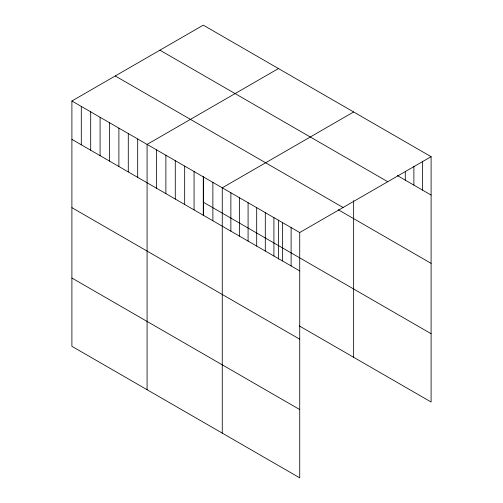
<?xml version="1.0" encoding="UTF-8"?>
<svg xmlns="http://www.w3.org/2000/svg" width="503" height="503" viewBox="0 0 503 503"><rect width="100%" height="100%" fill="white"/><g stroke="black" fill="none" stroke-linecap="round" stroke-linejoin="round"><path stroke-width="0.75" d="M431.102 156.685L299.725 232.531L299.725 477.85L71.898 346.315L71.898 100.996L203.275 25.15L431.102 156.685L431.102 402.004L299.266 325.887M278.455 68.559L147.083 144.405L147.083 389.718M353.64 111.962L222.263 187.814L222.263 433.127M397.339 175.572L431.102 195.063M159.916 50.181L387.75 181.715M115.25 75.966L343.084 207.506M338.198 209.72L431.102 263.352M71.898 100.996L299.725 232.531M203.275 202.175L431.102 333.715M71.898 139.375L299.725 270.91M71.898 207.664L299.725 339.204M71.898 278.027L299.725 409.561M422.495 161.117L422.495 190.096M413.887 166.33L413.887 185.123M405.28 171.542L405.28 180.156M353.64 200.622L353.64 357.281M291.118 227.563L291.118 265.942M282.516 222.596L282.516 260.975M278.455 220.069L278.455 259.089M273.909 217.629L273.909 256.002M265.301 212.656L265.301 251.035M256.693 207.689L256.693 246.068M248.086 202.722L248.086 241.094M239.478 197.748L239.478 236.127M230.871 192.781L230.871 231.16M212.87 182.388L212.87 220.767M203.47 176.962L203.47 215.341M203.275 176.66L203.275 215.686M194.07 171.536L194.07 209.914M184.676 166.109L184.676 204.488M175.277 160.683L175.277 199.062M165.877 155.257L165.877 193.636M156.477 149.831L156.477 188.21M137.684 138.979L137.684 177.358M128.284 133.553L128.284 171.932M118.89 128.127L118.89 166.506M109.491 122.701L109.491 161.079M100.091 117.274L100.091 155.653M90.697 111.848L90.697 150.227M81.297 106.422L81.297 144.801"/></g></svg>
